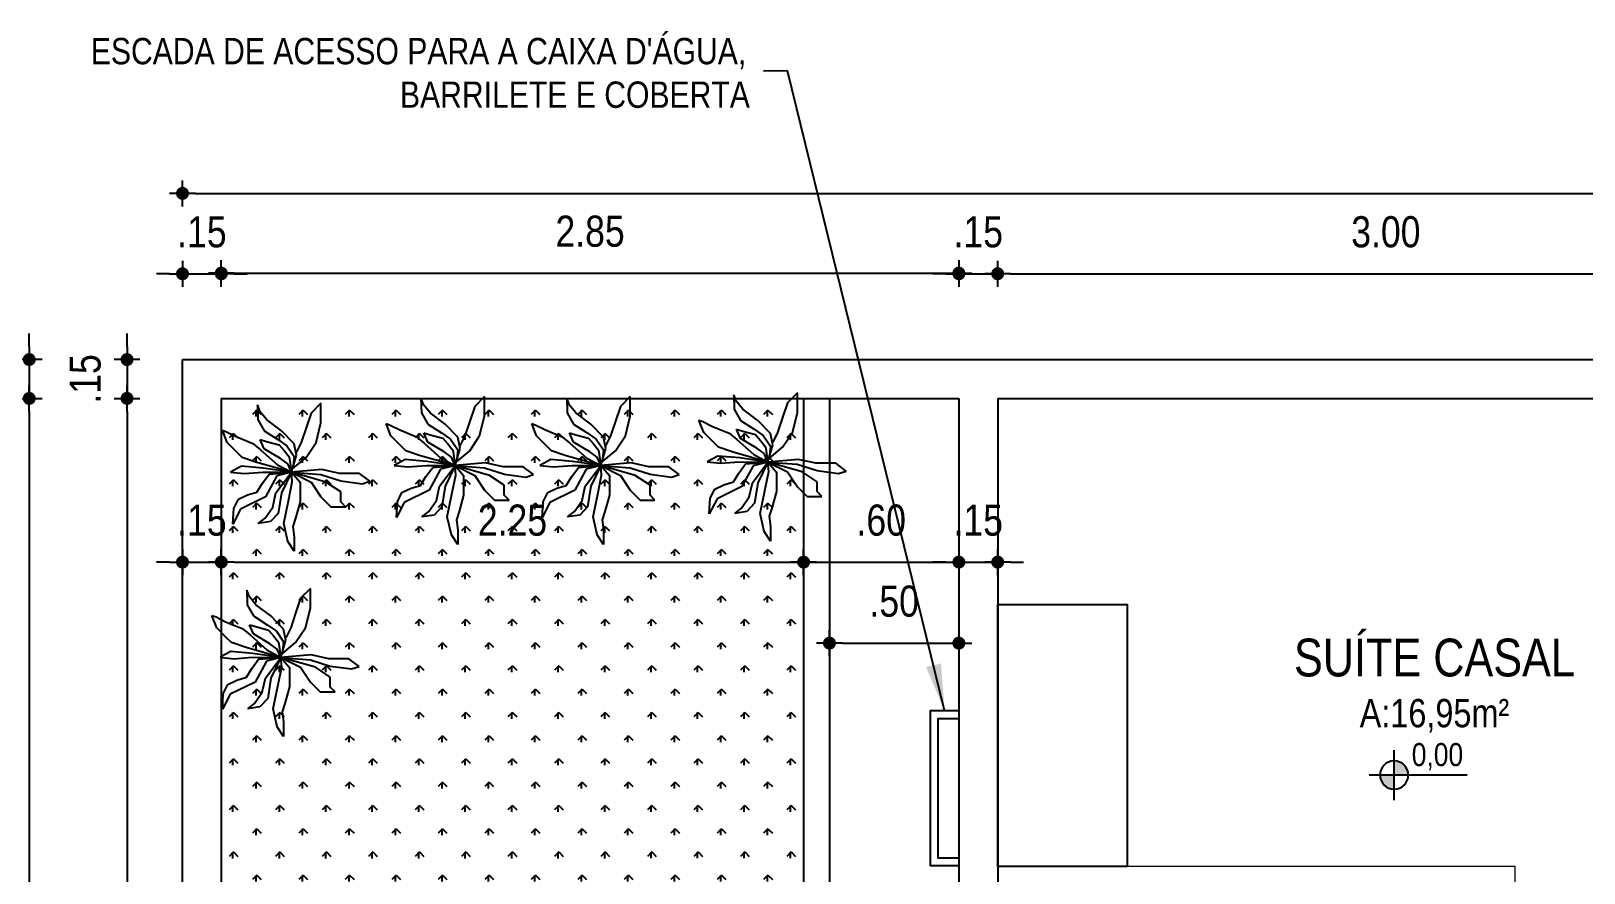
# Model space of a CAD drawing. Header units: millimetres. Extents: x 3955 to 10567, y -112 to 1797.
# Drawn here: x 5260.48 to 5266.48, y 917.33 to 920.58 of the extents above; entities that cross this region are included whole.
import ezdxf
from ezdxf.enums import TextEntityAlignment as Align

# ---------------------------------------------------------------- set-up
doc = ezdxf.new("R2010")
doc.units = ezdxf.units.MM
doc.header["$LTSCALE"] = 20
doc.linetypes.add('HIDDEN2', pattern=[0.1875, 0.125, -0.0625])
for name, color, linetype in [('COTA', 7, 'Continuous'), ('DIVERSOS', 1, 'Continuous'), ('E-hatch', 8, 'Continuous'), ('E-txt-g', 3, 'Continuous'), ('LAYER1', 2, 'Continuous'), ('LAYER7', 4, 'Continuous'), ('PAREDE', 5, 'Continuous'), ('URBANIZACAO', 20, 'Continuous')]:
    doc.layers.add(name, color=color, linetype=linetype)
for name, color, linetype, lineweight in [('E-Cta-W', 7, 'Continuous', 20), ('E-Lay-9', 9, 'Continuous', 9), ('E-Txt-W', 7, 'Continuous', 20)]:
    doc.layers.add(name, color=color, linetype=linetype, lineweight=lineweight)
doc.styles.add('F2', font='ARIALN.TTF')
doc.styles.add('REG60', font='romans.shx', dxfattribs={"width": 0.8, "height": 0.15})
doc.styles.add('REG80', font='romans.shx', dxfattribs={"width": 0.8, "height": 0.2})
doc.styles.get("Standard").update_dxf_attribs({"font": 'arial.ttf'})
doc.dimstyles.new('ARQUITETURA', dxfattribs={"dimtxt": 0.11, "dimasz": 0.05, "dimexe": 0.1, "dimexo": 0, "dimgap": 0.1, "dimtad": 1, "dimzin": 5, "dimdsep": 46, "dimtxsty": 'F2', "dimblk": 'COTA', "dimcen": 0, "dimse1": 1, "dimse2": 1, "dimadec": 0, "dimazin": 0, "dimtfac": 2, "dimtix": 1, "dimtmove": 2, "dimatfit": 3, "dimldrblk": 'COTA', "dimfxl": 1, "dimtolj": 1, "dimtzin": 5, "dimarcsym": 0})
doc.dimstyles.get("Standard").update_dxf_attribs({"dimtxt": 0.18, "dimasz": 0.18, "dimexe": 0.18, "dimexo": 0.0625, "dimgap": 0.09, "dimtad": 0, "dimtih": 1, "dimtoh": 1, "dimdec": 4, "dimzin": 0, "dimdsep": 46, "dimtxsty": 'Standard', "dimcen": 0.09, "dimadec": 0, "dimazin": 0, "dimtfac": 1, "dimtdec": 4, "dimtofl": 0, "dimtmove": 0, "dimatfit": 3, "dimfxl": 1, "dimtolj": 1, "dimtzin": 0, "dimarcsym": 0})

# ---------------------------------------------------------------- blocks, each defined once
blk = doc.blocks.new('COTA')
at = {"layer": 'COTA'}
for p, q in [((-1, 0), (1, 0)), ((0, 1), (0, -1))]:
    blk.add_line(p, q, dxfattribs=at)
at = {"layer": 'COTA', "const_width": 0.5}
blk.add_lwpolyline([(-0.25, 0, 1), (0.25, 0, 1)], format="xyb", close=True, dxfattribs=at)
blk = doc.blocks.new('*D484')
at = {"color": 0, "lineweight": -2}
for p, q in [((5261.0158, 919.6414), (5260.9658, 919.6414)), ((5261.0658, 919.6414), (5261.2158, 919.6414)), ((5261.2658, 919.6414), (5261.3158, 919.6414))]:
    blk.add_line(p, q, dxfattribs=at)
at = {"color": 0, "lineweight": -2, "xscale": 0.05, "yscale": 0.05, "zscale": 0.05}
blk.add_blockref('COTA', (5261.0658, 919.6414), dxfattribs=at)
at = {"color": 0, "lineweight": -2, "xscale": 0.05, "yscale": 0.05, "zscale": 0.05, "rotation": 180}
blk.add_blockref('COTA', (5261.2158, 919.6414), dxfattribs=at)
at = {"color": 0, "insert": (5261.1408, 919.8027), "char_height": 0.12, "attachment_point": 5, "style": 'F2'}
blk.add_mtext('\\A1;.15', dxfattribs=at)
blk = doc.blocks.new('*D485')
at = {"color": 0, "lineweight": -2}
blk.add_line((5261.2658, 919.6439), (5264.0158, 919.6439), dxfattribs=at)
at = {"color": 0, "lineweight": -2, "xscale": 0.05, "yscale": 0.05, "zscale": 0.05, "rotation": 180}
blk.add_blockref('COTA', (5261.2158, 919.6439), dxfattribs=at)
at = {"color": 0, "lineweight": -2, "xscale": 0.05, "yscale": 0.05, "zscale": 0.05}
blk.add_blockref('COTA', (5264.0658, 919.6439), dxfattribs=at)
at = {"color": 0, "insert": (5262.6408, 919.8051), "char_height": 0.12, "attachment_point": 5, "style": 'F2'}
blk.add_mtext('\\A1;2.85', dxfattribs=at)
blk = doc.blocks.new('*D505')
at = {"color": 0, "lineweight": -2}
for p, q in [((5264.0158, 919.6414), (5263.9658, 919.6414)), ((5264.0658, 919.6414), (5264.2158, 919.6414)), ((5264.2658, 919.6414), (5264.3158, 919.6414))]:
    blk.add_line(p, q, dxfattribs=at)
at = {"color": 0, "lineweight": -2, "xscale": 0.05, "yscale": 0.05, "zscale": 0.05}
blk.add_blockref('COTA', (5264.0658, 919.6414), dxfattribs=at)
at = {"color": 0, "lineweight": -2, "xscale": 0.05, "yscale": 0.05, "zscale": 0.05, "rotation": 180}
blk.add_blockref('COTA', (5264.2158, 919.6414), dxfattribs=at)
at = {"color": 0, "insert": (5264.1408, 919.8027), "char_height": 0.12, "attachment_point": 5, "style": 'F2'}
blk.add_mtext('\\A1;.15', dxfattribs=at)
blk = doc.blocks.new('*D506')
at = {"color": 0, "lineweight": -2}
blk.add_line((5264.2658, 919.6414), (5267.1658, 919.6414), dxfattribs=at)
at = {"color": 0, "lineweight": -2, "xscale": 0.05, "yscale": 0.05, "zscale": 0.05, "rotation": 180}
blk.add_blockref('COTA', (5264.2158, 919.6414), dxfattribs=at)
at = {"color": 0, "lineweight": -2, "xscale": 0.05, "yscale": 0.05, "zscale": 0.05}
blk.add_blockref('COTA', (5267.2158, 919.6414), dxfattribs=at)
at = {"color": 0, "insert": (5265.7158, 919.8027), "char_height": 0.12, "attachment_point": 5, "style": 'F2'}
blk.add_mtext('\\A1;3.00', dxfattribs=at)
blk = doc.blocks.new('*D519')
at = {"color": 0, "lineweight": -2}
blk.add_line((5261.1158, 919.9518), (5286.0158, 919.9518), dxfattribs=at)
at = {"color": 0, "lineweight": -2, "xscale": 0.05, "yscale": 0.05, "zscale": 0.05, "rotation": 180}
blk.add_blockref('COTA', (5261.0658, 919.9518), dxfattribs=at)
at = {"color": 0, "lineweight": -2, "xscale": 0.05, "yscale": 0.05, "zscale": 0.05}
blk.add_blockref('COTA', (5286.0658, 919.9518), dxfattribs=at)
at = {"color": 0, "insert": (5273.5658, 920.1131), "char_height": 0.12, "attachment_point": 5, "style": 'F2'}
blk.add_mtext('\\A1;25.00', dxfattribs=at)
blk = doc.blocks.new('*D520')
at = {"color": 0, "lineweight": -2}
for p, q in [((5260.8515, 919.3602), (5260.8515, 919.4102)), ((5260.8515, 919.3102), (5260.8515, 919.1602)), ((5260.8515, 919.1102), (5260.8515, 919.0602))]:
    blk.add_line(p, q, dxfattribs=at)
at = {"color": 0, "lineweight": -2, "xscale": 0.05, "yscale": 0.05, "zscale": 0.05}
for p, rotation in [((5260.8515, 919.3102), 270), ((5260.8515, 919.1602), 90)]:
    blk.add_blockref('COTA', p, dxfattribs=dict(at, rotation=rotation))
at = {"color": 0, "insert": (5260.6902, 919.2352), "char_height": 0.12, "attachment_point": 5, "rotation": 90, "style": 'F2'}
blk.add_mtext('\\A1;.15', dxfattribs=at)
blk = doc.blocks.new('*D521')
at = {"color": 0, "lineweight": -2}
blk.add_line((5260.8515, 919.1102), (5260.8515, 914.0102), dxfattribs=at)
at = {"color": 0, "lineweight": -2, "xscale": 0.05, "yscale": 0.05, "zscale": 0.05}
for p, rotation in [((5260.8515, 919.1602), 90), ((5260.8515, 913.9602), 270)]:
    blk.add_blockref('COTA', p, dxfattribs=dict(at, rotation=rotation))
at = {"color": 0, "insert": (5260.6902, 916.5602), "char_height": 0.12, "attachment_point": 5, "rotation": 90, "style": 'F2'}
blk.add_mtext('\\A1;5.20', dxfattribs=at)
blk = doc.blocks.new('*D486')
at = {"color": 0, "lineweight": -2}
for p, q in [((5260.4737, 919.3602), (5260.4737, 919.4102)), ((5260.4737, 919.3102), (5260.4737, 919.1602)), ((5260.4737, 919.1102), (5260.4737, 919.0602))]:
    blk.add_line(p, q, dxfattribs=at)
at = {"color": 0, "lineweight": -2, "xscale": 0.05, "yscale": 0.05, "zscale": 0.05}
for p, rotation in [((5260.4737, 919.3102), 270), ((5260.4737, 919.1602), 90)]:
    blk.add_blockref('COTA', p, dxfattribs=dict(at, rotation=rotation))
at = {"color": 0, "insert": (5260.3124, 919.2352), "char_height": 0.12, "attachment_point": 5, "rotation": 90, "style": 'F2'}
blk.add_mtext('\\A1;.15', dxfattribs=at)
blk = doc.blocks.new('*D487')
at = {"color": 0, "lineweight": -2}
blk.add_line((5260.4737, 919.1102), (5260.4737, 912.5102), dxfattribs=at)
at = {"color": 0, "lineweight": -2, "xscale": 0.05, "yscale": 0.05, "zscale": 0.05}
for p, rotation in [((5260.4737, 919.1602), 90), ((5260.4737, 912.4602), 270)]:
    blk.add_blockref('COTA', p, dxfattribs=dict(at, rotation=rotation))
at = {"color": 0, "insert": (5260.3124, 915.8102), "char_height": 0.12, "attachment_point": 5, "rotation": 90, "style": 'F2'}
blk.add_mtext('\\A1;6.70', dxfattribs=at)
blk = doc.blocks.new('*D561')
at = {"color": 0, "lineweight": -2}
blk.add_line((5260.1136, 919.2602), (5260.1136, 905.3602), dxfattribs=at)
at = {"color": 0, "lineweight": -2, "xscale": 0.05, "yscale": 0.05, "zscale": 0.05}
for p, rotation in [((5260.1136, 919.3102), 90), ((5260.1136, 905.3102), 270)]:
    blk.add_blockref('COTA', p, dxfattribs=dict(at, rotation=rotation))
at = {"color": 0, "insert": (5259.9523, 912.3102), "char_height": 0.12, "attachment_point": 5, "rotation": 90, "style": 'F2'}
blk.add_mtext('\\A1;14.00', dxfattribs=at)
blk = doc.blocks.new('TXT-AMB75')
at = {"layer": 'E-txt-g', "style": 'REG80', "width": 0.8, "flags": 8}
blk.add_attdef('TXT', text='', height=0.2, dxfattribs=at).set_placement((0.0055, 0.2964), align=Align.CENTER)
at = {"layer": 'E-Txt-W', "style": 'REG60', "width": 0.8, "flags": 8}
blk.add_attdef('TXT', text='', height=0.15, dxfattribs=at).set_placement((0.0055, 0.0271), align=Align.CENTER)
blk = doc.blocks.new('NIVEL')
at = {"layer": 'DIVERSOS'}
h = blk.add_hatch(color=7, dxfattribs=at)
h.paths.add_polyline_path([(0, 0.137, 0.414214), (-0.137, 0), (0, 0)])
h.paths.add_polyline_path([(0, 0), (0, -0.137, 0.414214), (0.137, 0)])
at = {"layer": 'DIVERSOS', "color": 7}
for p, q in [((0, 0.242), (0, -0.242)), ((0.709, 0), (-0.242, 0))]:
    blk.add_line(p, q, dxfattribs=at)
blk.add_circle((0, 0), 0.137, dxfattribs=at)
blk = doc.blocks.new('*D576')
at = {"color": 0, "lineweight": -2}
for p, q in [((5261.0158, 918.5281), (5260.9658, 918.5281)), ((5261.0658, 918.5281), (5261.2158, 918.5281)), ((5261.2658, 918.5281), (5261.3158, 918.5281))]:
    blk.add_line(p, q, dxfattribs=at)
at = {"color": 0, "lineweight": -2, "xscale": 0.05, "yscale": 0.05, "zscale": 0.05}
blk.add_blockref('COTA', (5261.0658, 918.5281), dxfattribs=at)
at = {"color": 0, "lineweight": -2, "xscale": 0.05, "yscale": 0.05, "zscale": 0.05, "rotation": 180}
blk.add_blockref('COTA', (5261.2158, 918.5281), dxfattribs=at)
at = {"color": 0, "insert": (5261.1408, 918.6894), "char_height": 0.12, "attachment_point": 5, "style": 'F2'}
blk.add_mtext('\\A1;.15', dxfattribs=at)
blk = doc.blocks.new('*D577')
at = {"color": 0, "lineweight": -2}
blk.add_line((5261.2658, 918.5281), (5263.4158, 918.5281), dxfattribs=at)
at = {"color": 0, "lineweight": -2, "xscale": 0.05, "yscale": 0.05, "zscale": 0.05, "rotation": 180}
blk.add_blockref('COTA', (5261.2158, 918.5281), dxfattribs=at)
at = {"color": 0, "lineweight": -2, "xscale": 0.05, "yscale": 0.05, "zscale": 0.05}
blk.add_blockref('COTA', (5263.4658, 918.5281), dxfattribs=at)
at = {"color": 0, "insert": (5262.3408, 918.6894), "char_height": 0.12, "attachment_point": 5, "style": 'F2'}
blk.add_mtext('\\A1;2.25', dxfattribs=at)
blk = doc.blocks.new('*D495')
at = {"color": 0, "lineweight": -2}
blk.add_line((5263.5158, 918.5281), (5264.0158, 918.5281), dxfattribs=at)
at = {"color": 0, "lineweight": -2, "xscale": 0.05, "yscale": 0.05, "zscale": 0.05, "rotation": 180}
blk.add_blockref('COTA', (5263.4658, 918.5281), dxfattribs=at)
at = {"color": 0, "lineweight": -2, "xscale": 0.05, "yscale": 0.05, "zscale": 0.05}
blk.add_blockref('COTA', (5264.0658, 918.5281), dxfattribs=at)
at = {"color": 0, "insert": (5263.7658, 918.6894), "char_height": 0.12, "attachment_point": 5, "style": 'F2'}
blk.add_mtext('\\A1;.60', dxfattribs=at)
blk = doc.blocks.new('*D496')
at = {"color": 0, "lineweight": -2}
for p, q in [((5264.0158, 918.5281), (5263.9658, 918.5281)), ((5264.0658, 918.5281), (5264.2158, 918.5281)), ((5264.2658, 918.5281), (5264.3158, 918.5281))]:
    blk.add_line(p, q, dxfattribs=at)
at = {"color": 0, "lineweight": -2, "xscale": 0.05, "yscale": 0.05, "zscale": 0.05}
blk.add_blockref('COTA', (5264.0658, 918.5281), dxfattribs=at)
at = {"color": 0, "lineweight": -2, "xscale": 0.05, "yscale": 0.05, "zscale": 0.05, "rotation": 180}
blk.add_blockref('COTA', (5264.2158, 918.5281), dxfattribs=at)
at = {"color": 0, "insert": (5264.1408, 918.6894), "char_height": 0.12, "attachment_point": 5, "style": 'F2'}
blk.add_mtext('\\A1;.15', dxfattribs=at)
blk = doc.blocks.new('*D578')
at = {"color": 0, "lineweight": -2}
blk.add_line((5263.6158, 918.2153), (5264.0158, 918.2153), dxfattribs=at)
at = {"color": 0, "lineweight": -2, "xscale": 0.05, "yscale": 0.05, "zscale": 0.05, "rotation": 180}
blk.add_blockref('COTA', (5263.5658, 918.2153), dxfattribs=at)
at = {"color": 0, "lineweight": -2, "xscale": 0.05, "yscale": 0.05, "zscale": 0.05}
blk.add_blockref('COTA', (5264.0658, 918.2153), dxfattribs=at)
at = {"color": 0, "insert": (5263.8158, 918.3765), "char_height": 0.12, "attachment_point": 5, "style": 'F2'}
blk.add_mtext('\\A1;.50', dxfattribs=at)
blk = doc.blocks.new('vegetação01')
at = {"color": 8}
for p, q in [((-0.0136, 0.3153), (-0.0381, 0.2778)), ((-0.0136, 0.259), (-0.0136, 0.3153)), ((-0.0381, 0.2778), (-0.0539, 0.2083)), ((-0.0189, 0.2195), (-0.0136, 0.259)), ((-0.2204, 0.152), (-0.2502, 0.2102)), ((-0.2502, 0.2102), (-0.2467, 0.1501)), ((-0.1048, 0.2008), (-0.1521, 0.2083)), ((-0.1521, 0.2083), (-0.1258, 0.1877)), ((-0.1258, 0.1877), (-0.096, 0.1444)), ((-0.0749, 0.1689), (-0.1048, 0.2008)), ((-0.0539, 0.2083), (-0.0346, 0.1144)), ((-0.0083, 0.1877), (-0.0189, 0.2195)), ((0.0092, 0.1238), (-0.0083, 0.1877)), ((-0.2467, 0.1501), (-0.2292, 0.1144)), ((-0.124, 0.105), (-0.2204, 0.152)), ((-0.096, 0.1444), (-0.0837, 0.09)), ((-0.0627, 0.09), (-0.0749, 0.1689)), ((0.0092, 0.0487), (0.0092, 0.1238)), ((0.0901, 0.1052), (0.1282, 0.1433)), ((0.1282, 0.1433), (0.1853, 0.1433)), ((0.1853, 0.1433), (0.1663, 0.1242)), ((0.1663, 0.1242), (0.1663, 0.0861)), ((-0.2292, 0.1144), (-0.1941, 0.0975)), ((-0.1941, 0.0975), (-0.1573, 0.0863)), ((-0.1573, 0.0863), (-0.1363, 0.0524)), ((-0.0802, 0.0243), (-0.124, 0.105)), ((-0.0837, 0.09), (-0.0242, 0.0099)), ((-0.0242, 0.0099), (-0.0627, 0.09)), ((-0.0346, 0.1144), (-0.0206, 0.0468)), ((0.052, 0.048), (0.0901, 0.1052)), ((0.1663, 0.0861), (0.1091, 0.048)), ((-0.259, 0.0092), (-0.2064, 0.0149)), ((-0.2169, -0.0132), (-0.259, 0.0092)), ((-0.2064, 0.0149), (-0.1345, 0.0092)), ((-0.0242, 0.0099), (-0.1576, -0.0282)), ((-0.1363, 0.0524), (-0.11, 0.0168)), ((-0.1345, 0.0092), (-0.0242, 0.0099)), ((-0.0242, 0.0099), (-0.1328, -0.0057)), ((-0.11, 0.0168), (-0.0242, 0.0099)), ((-0.0242, 0.0099), (-0.0802, 0.0243)), ((-0.0784, -0.0189), (-0.0242, 0.0099)), ((-0.0242, 0.0099), (-0.0381, -0.0226)), ((-0.0329, -0.0489), (-0.0242, 0.0099)), ((-0.0242, 0.0099), (0.0092, 0.0487)), ((-0.0242, 0.0099), (0.052, 0.048)), ((0.1091, 0.048), (-0.0242, 0.0099)), ((-0.0206, 0.0468), (-0.0242, 0.0099)), ((-0.0242, 0.0099), (0.0898, 0.0186)), ((-0.0242, 0.0099), (-0.0048, -0.0565)), ((0.0933, -0.0001), (-0.0242, 0.0099)), ((0.0898, 0.0186), (0.1669, 0.0431)), ((0.1616, 0.0149), (0.0933, -0.0001)), ((0.2387, 0.0149), (0.1616, 0.0149)), ((0.1669, 0.0431), (0.2493, 0.0543)), ((0.279, 0.0449), (0.2387, 0.0149)), ((0.2493, 0.0543), (0.279, 0.0449)), ((-0.2147, -0.0472), (-0.2338, -0.0663)), ((-0.1328, -0.0057), (-0.2169, -0.0132)), ((-0.1576, -0.0282), (-0.2147, -0.0472)), ((-0.1433, -0.0771), (-0.0784, -0.0189)), ((-0.0662, -0.0433), (-0.1293, -0.0809)), ((-0.0381, -0.0226), (-0.0662, -0.0433)), ((-0.0522, -0.0734), (-0.0329, -0.0489)), ((-0.0416, -0.0921), (-0.0136, -0.0508)), ((-0.0136, -0.0508), (-0.0189, -0.0039)), ((-0.0189, -0.0039), (0.0329, -0.0472)), ((-0.0048, -0.0565), (-0.0136, -0.0996)), ((0.0329, -0.0472), (0.071, -0.1044)), ((-0.2719, -0.1044), (-0.2905, -0.1522)), ((-0.2338, -0.0663), (-0.2719, -0.1044)), ((-0.2379, -0.1278), (-0.1731, -0.1015)), ((-0.1731, -0.1015), (-0.1433, -0.0771)), ((-0.1293, -0.0809), (-0.1451, -0.1165)), ((-0.1451, -0.1165), (-0.1205, -0.109)), ((-0.1293, -0.1503), (-0.0767, -0.1165)), ((-0.1205, -0.109), (-0.0715, -0.0959)), ((-0.0767, -0.1165), (-0.0416, -0.0921)), ((-0.0715, -0.0959), (-0.0522, -0.0734)), ((-0.0136, -0.0996), (-0.0627, -0.1503)), ((0.0139, -0.1044), (-0.0052, -0.0663)), ((0.0329, -0.1615), (0.0139, -0.1044)), ((0.071, -0.1044), (0.0901, -0.1806)), ((-0.2905, -0.1522), (-0.2747, -0.1466)), ((-0.2747, -0.1466), (-0.2379, -0.1278)), ((-0.1538, -0.1935), (-0.1293, -0.1503)), ((-0.0627, -0.1503), (-0.1205, -0.1935)), ((0.052, -0.2187), (0.0329, -0.1615)), ((-0.1556, -0.2498), (-0.1538, -0.1935)), ((-0.1451, -0.2235), (-0.1556, -0.2498)), ((-0.1205, -0.1935), (-0.1451, -0.2235)), ((0.0901, -0.2568), (0.052, -0.2187)), ((0.0901, -0.1806), (0.0901, -0.2568))]:
    blk.add_line(p, q, dxfattribs=at)

msp = doc.modelspace()

# ---------------------------------------------------------------- hatches: boundary and pattern name
at = {"layer": 'E-hatch'}
h = msp.add_hatch(dxfattribs=at)
h.set_pattern_fill('GRASS', color=256, scale=0.005, angle=180, style=0)
h.set_pattern_definition([(270, (0, -94.037495), (0.0898025, -0.0898025), [0.0238125, -0.1557925]), (225, (0, -94.0375), (0.0898025612, -0.0898025612), [0.0238125, -0.1031875]), (315, (0, -94.0375), (0.0898025612, 0.0898025612), [0.0238125, -0.1031875])])
h.paths.add_polyline_path([(5263.4658, 919.1602), (5261.2158, 919.1602), (5261.2158, 912.4602), (5263.4658, 912.4602), (5263.4658, 913.2102)])
h.paths.add_polyline_path([(5262.2981, 915.6434, -1), (5262.1885, 915.6434, -1)], flags=16)
h.paths.add_polyline_path([(5262.0772, 915.7735), (5262.721, 915.7735), (5262.721, 915.9706), (5262.0772, 915.9706)], flags=24)
h.paths.add_polyline_path([(5261.9973, 915.9731), (5262.8009, 915.9731), (5262.8009, 916.2126), (5261.9973, 916.2126)], flags=24)
h.paths.add_polyline_path([(5261.0117, 918.5651), (5261.2628, 918.5651), (5261.2628, 918.815), (5261.0117, 918.815)], flags=9)
h.paths.add_polyline_path([(5262.1779, 918.5651), (5262.5055, 918.5651), (5262.5055, 918.815), (5262.1779, 918.815)], flags=24)
h.paths.add_polyline_path([(5261.9749, 915.41), (5262.9055, 915.41), (5262.9055, 915.5483), (5261.9749, 915.5483)], flags=24)
h.paths.add_polyline_path([(5262.2846, 915.6336), (5262.5367, 915.6336), (5262.5367, 915.7942), (5262.2846, 915.7942)], flags=24)

# ---------------------------------------------------------------- linework, layer by layer
at = {"color": 4, "linetype": 'HIDDEN2'}
msp.add_line((5263.5658, 919.1602), (5263.5658, 913.3102), dxfattribs=at)
at = {"color": 8}
msp.add_lwpolyline([(5264.7157, 917.3525), (5264.2158, 917.3525), (5264.2158, 918.3644), (5264.7157, 918.3644)], close=True, dxfattribs=at)
at = {"color": 7}
msp.add_lwpolyline([(5264.0658, 917.3549), (5263.9558, 917.3549), (5263.9558, 917.9549), (5264.0658, 917.9549)], dxfattribs=at)
msp.add_lwpolyline([(5264.0658, 917.3849), (5263.9858, 917.3849), (5263.9858, 917.9249), (5264.0658, 917.9249)], close=True, dxfattribs=at)
at = {"layer": 'E-Lay-9', "color": 8}
msp.add_lwpolyline([(5264.2158, 917.3525), (5264.2158, 915.7535), (5266.2158, 915.7535), (5266.2158, 917.3525)], close=True, dxfattribs=at)
at = {"layer": 'PAREDE', "color": 5, "linetype": 'Continuous'}
for p, q in [((5261.0658, 919.3102), (5286.0658, 919.3102)), ((5261.0658, 905.3102), (5261.0658, 919.3102)), ((5261.2158, 919.1602), (5264.0658, 919.1602)), ((5261.2158, 919.1602), (5261.2158, 912.4602)), ((5264.0658, 919.1602), (5264.0658, 915.7939)), ((5264.2158, 919.1602), (5268.5658, 919.1602)), ((5264.2158, 919.1602), (5268.5658, 919.1602)), ((5264.2158, 919.1602), (5264.2158, 915.7939))]:
    msp.add_line(p, q, dxfattribs=at)
at = {"layer": 'PAREDE', "linetype": 'Continuous'}
for p, q in [((5261.2158, 919.3102), (5285.9158, 919.3102)), ((5261.2158, 919.1602), (5264.0658, 919.1602))]:
    msp.add_line(p, q, dxfattribs=at)
at = {"layer": 'PAREDE', "color": 8, "linetype": 'Continuous'}
msp.add_line((5263.4658, 919.1602), (5263.4658, 913.2102), dxfattribs=at)

# ---------------------------------------------------------------- block references
ref = msp.add_blockref('TXT-AMB75', (5265.8996, 917.8707), dxfattribs=dict(xscale=0.7290000000000001, yscale=0.7290000000000001, zscale=0.7290000000000001))
ref.add_attrib('TXT', 'SUÍTE CASAL', dxfattribs={"layer": 'E-txt-g', "color": 2, "height": 0.1458, "style": 'F2'}).set_placement((5265.9036, 918.0868), align=Align.CENTER)
ref.add_attrib('TXT', 'A:16,95m²', dxfattribs={"layer": 'E-Txt-W', "height": 0.10935, "style": 'F2'}).set_placement((5265.9036, 917.8904), align=Align.CENTER)
at = {"layer": 'LAYER7', "color": 7, "linetype": 'Continuous', "xscale": -0.3985866620477118, "yscale": 0.3985866620477118, "zscale": 0.3985866620477118, "rotation": 180}
msp.add_blockref('NIVEL', (5265.7478, 917.7059), dxfattribs=at)
at = {"layer": 'URBANIZACAO', "xscale": -1, "rotation": 180}
for p in [(5262.143, 918.9108), (5262.7061, 918.9108), (5263.3516, 918.9245), (5261.5108, 918.8851), (5261.47, 918.1699)]:
    msp.add_blockref('vegetação01', p, dxfattribs=at)

# ---------------------------------------------------------------- texts
at = {"layer": 'LAYER1', "color": 7, "linetype": 'Continuous', "style": 'F2'}
for s, height, p in [("ESCADA DE ACESSO PARA A CAIXA D'ÁGUA,", 0.101662, (5260.7115, 920.552)), ('BARRILETE E COBERTA', 0.101662, (5261.9061, 920.3838)), ('0,00', 0.08906, (5265.8158, 917.8295))]:
    msp.add_text(s, height=height, dxfattribs=at).set_placement(p, align=Align.TOP_LEFT)

# ---------------------------------------------------------------- dimensions: what is measured, and where the dimension line sits
at = {"color": 4}
for base, p1, p2, picture, middle in [((5286.0658, 919.9518), (5261.0658, 919.3102), (5286.0658, 919.3102), '*D519', (5273.5658, 920.1131)), ((5261.2158, 919.6414), (5261.0658, 919.3102), (5261.2158, 919.1602), '*D484', (5261.1408, 919.8027)), ((5264.0658, 919.6439), (5261.2158, 919.1626), (5264.0658, 912.1626), '*D485', (5262.6408, 919.8051)), ((5264.2158, 919.6414), (5264.0658, 919.1602), (5264.2158, 919.1602), '*D505', (5264.1408, 919.8027)), ((5267.2158, 919.6414), (5264.2158, 919.1602), (5267.2158, 918.1602), '*D506', (5265.7158, 919.8027)), ((5263.4658, 918.5281), (5261.2158, 918.7963), (5263.4658, 919.1602), '*D577', (5262.3408, 918.6894)), ((5264.0658, 918.5281), (5263.4658, 919.1602), (5264.0658, 919.1602), '*D495', (5263.7658, 918.6894)), ((5264.0658, 918.2153), (5263.5658, 919.1602), (5264.0658, 919.1602), '*D578', (5263.8158, 918.3765)), ((5264.2158, 918.5281), (5264.0658, 919.1602), (5264.2158, 919.1602), '*D496', (5264.1408, 918.6894)), ((5261.2158, 918.5281), (5261.0658, 918.7963), (5261.2158, 918.7963), '*D576', (5261.1408, 918.6894))]:
    dim = msp.add_linear_dim(base=base, p1=p1, p2=p2, dimstyle='ARQUITETURA', override={"dimtxt": 0.12, "dimfxl": 0.1, "dimfxlon": 1}, dxfattribs=at)
    dim.commit()
    dim.dimension.update_dxf_attribs({"geometry": picture, "text_midpoint": middle})
for base, p1, p2, angle, picture, middle in [((5260.4737, 919.1602), (5261.0658, 919.3102), (5261.2158, 919.1602), 270, '*D486', (5260.3124, 919.2352)), ((5260.8515, 919.1602), (5261.0658, 919.3102), (5261.2158, 919.1602), 270, '*D520', (5260.6902, 919.2352)), ((5260.1136, 905.3102), (5261.0658, 919.3102), (5261.0658, 905.3102), 90, '*D561', (5259.9523, 912.3102)), ((5260.4737, 912.4602), (5261.2158, 919.1602), (5261.2158, 912.4602), 270, '*D487', (5260.3124, 915.8102)), ((5260.8515, 913.9602), (5261.2158, 919.1602), (5264.2158, 913.9602), 270, '*D521', (5260.6902, 916.5602))]:
    dim = msp.add_linear_dim(base=base, p1=p1, p2=p2, angle=angle, dimstyle='ARQUITETURA', override={"dimtxt": 0.12, "dimfxl": 0.1, "dimfxlon": 1}, dxfattribs=at)
    dim.commit()
    dim.dimension.update_dxf_attribs({"geometry": picture, "text_midpoint": middle})

# ---------------------------------------------------------------- leaders
at = {"layer": 'E-Cta-W', "color": 4}
msp.add_leader([(5264.0108, 917.9549), (5263.4034, 920.425), (5263.3106, 920.4232)], dimstyle='Standard', dxfattribs=at)

doc.saveas('drawing.dxf')
